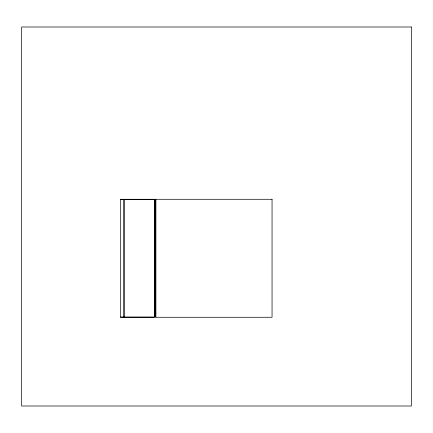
<?xml version="1.0" encoding="UTF-8"?>
<svg xmlns="http://www.w3.org/2000/svg" width="433" height="433" viewBox="0 0 433 433"><rect width="100%" height="100%" fill="white"/><g stroke="black" fill="none" stroke-linecap="round" stroke-linejoin="round"><path stroke-width="0.65" d="M120.477 199.51L154.457 199.51L154.457 317.043L120.477 317.043M154.749 201.356L155.669 201.356M154.749 202.276L155.669 202.276M154.749 203.662L155.669 203.662M154.749 204.582L155.669 204.582M154.749 256.553L155.669 256.553M154.749 257.478L155.669 257.478M154.749 258.858L155.669 258.858M154.749 259.784L155.669 259.784M154.749 312.664L155.669 312.664M154.749 313.589L155.896 313.573M154.749 314.97L155.669 314.97M154.749 315.895L155.669 315.895M155.896 199.283L155.896 317.275M155.209 200.896L155.209 202.741M155.209 203.261L155.209 204.982M155.209 256.092L155.209 257.938M155.209 258.463L155.209 260.179M155.209 312.204L155.209 314.049M155.209 314.575L155.209 316.29M154.749 200.896L154.749 202.741M154.749 203.261L154.749 204.982M154.749 256.092L154.749 257.938M154.749 258.463L154.749 260.179M154.749 312.204L154.749 314.049M154.749 314.575L154.749 316.29M124.038 199.51L124.038 317.043M123.979 199.283L123.979 317.275M411.35 26.998L21.65 26.998L21.65 406.002L411.35 406.002L411.35 26.998M154.516 199.283L120.417 199.283L120.417 317.275L154.516 317.275L154.516 199.283M272.048 199.283L155.669 199.283L155.669 317.275L272.048 317.275L272.048 199.283"/></g></svg>
